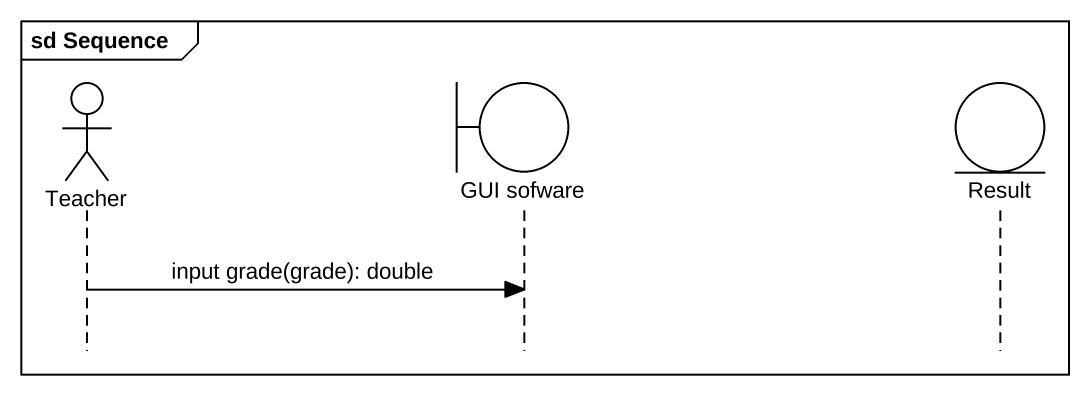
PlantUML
@startuml
mainframe sd Sequence
hide footbox
actor Teacher
boundary "GUI sofware" as GUI_sofware
entity Result

Teacher -> GUI_sofware : input grade(grade): double
@enduml
